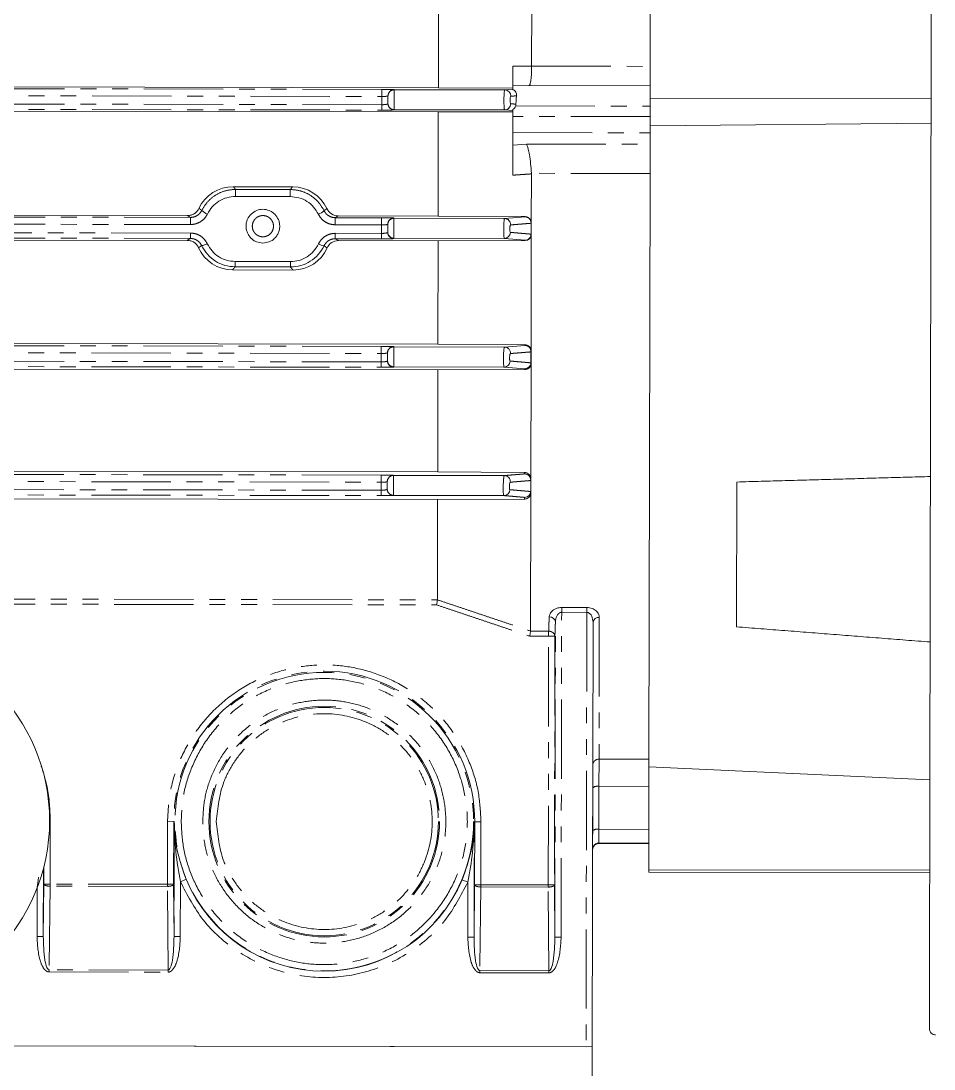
# Model space of a CAD drawing. Header units: millimetres. Extents: x -383313 to -161684, y -117025 to 99224.
# Drawn here: x -324941.7 to -324868.6, y 30969.8 to 31053.8 of the extents above; entities that cross this region are included whole.
import ezdxf

# ---------------------------------------------------------------- set-up
doc = ezdxf.new("R2010")
doc.units = ezdxf.units.MM
doc.header["$MEASUREMENT"] = 0
for name, pattern in [('AM_ISO08W050x2', [9, 6, -0.75, 1.5, -0.75]), ('NASCOSTA2', [4.7625, 3.175, -1.5875]), ('PHANTOM', [12.7, 6.35, -1.27, 1.27, -1.27, 1.27, -1.27])]:
    doc.linetypes.add(name, pattern=pattern)
doc.layers.add('P-0000', color=7, linetype='Continuous')
doc.layers.add('P-4ECA', color=7, linetype='Continuous')

# ---------------------------------------------------------------- blocks, each defined once
blk = doc.blocks.new('A$C16512043')
at = {"color": 7, "linetype": 'Continuous', "lineweight": 15}
for p, q in [((197.5, -666.1), (197.5, -676.1)), ((180.536, -666.92), (180.536, -675.28)), ((188, -668.662), (188, -673.538)), ((186.5, -673.54), (186.5, -675.1)), ((188, -673.54), (188, -673.538)), ((186.5, -675.1), (186.5, -675.425)), ((197.5, -675.1), (186.5, -675.1)), ((91.5, -675.28), (180.536, -675.28)), ((176.5, -675.939), (176.5, -675.95)), ((185.853, -675.45), (177, -675.45)), ((180.536, -675.28), (186.5, -675.308)), ((176.5, -676.55), (176.5, -676.563)), ((197.5, -676.1), (220, -676.1)), ((197.5, -676.65), (197.5, -676.1)), ((197.5, -676.65), (197.5, -676.73)), ((197.5, -677.566), (197.5, -676.73)), ((180.536, -677.223), (91.5, -677.223)), ((177, -677.05), (185.849, -677.05)), ((186.5, -677.195), (180.536, -677.223)), ((180.536, -677.223), (180.536, -685.564)), ((186.5, -677.018), (186.5, -677.566)), ((186.5, -677.566), (186.5, -678.866)), ((197.5, -677.566), (197.5, -678.866)), ((220, -678.038), (197.5, -678.312)), ((186.5, -679.873), (186.5, -678.866)), ((197.5, -678.866), (197.5, -679.788)), ((186.5, -679.873), (186.5, -682.278)), ((197.5, -679.788), (197.5, -682.125)), ((188, -682.172), (187.999, -682.125)), ((188, -682.172), (188, -686.097)), ((197.5, -682.125), (197.5, -729.061)), ((197.5, -682.125), (197.5, -729.061)), ((164.115, -683.241), (168.885, -683.241)), ((117.536, -685.564), (160.464, -685.564)), ((172.536, -685.564), (172.3, -685.71)), ((180.536, -685.564), (172.536, -685.564)), ((177, -685.75), (185.858, -685.75)), ((180.536, -685.564), (187.5, -685.597)), ((185.858, -685.75), (187.5, -685.615)), ((188, -686.115), (188, -686.097)), ((176.5, -686.228), (176.5, -686.25)), ((176.5, -686.85), (176.5, -686.874)), ((188, -686.987), (188, -686.115)), ((160.448, -687.546), (117.552, -687.546)), ((180.536, -687.546), (172.552, -687.546)), ((177, -687.35), (185.844, -687.35)), ((187.5, -687.512), (180.536, -687.546)), ((180.536, -687.546), (180.536, -695.826)), ((185.844, -687.35), (187.5, -687.487)), ((188, -687.007), (188, -686.987)), ((188, -687.007), (188, -696.36)), ((168.931, -689.909), (164.069, -689.909)), ((91.5, -695.826), (180.536, -695.826)), ((185.864, -696.05), (177, -696.05)), ((180.536, -695.826), (187.5, -695.861)), ((176.5, -696.53), (176.5, -696.55)), ((188, -696.414), (188, -696.36)), ((176.5, -697.15), (176.5, -697.171)), ((177, -697.65), (185.839, -697.65)), ((187.5, -697.856), (180.536, -697.893)), ((185.839, -697.65), (187.5, -697.79)), ((188, -697.348), (188, -697.29)), ((188, -697.348), (188, -706.594)), ((180.536, -697.893), (91.5, -697.893)), ((180.536, -697.893), (180.536, -706.058)), ((91.5, -706.058), (180.536, -706.058)), ((180.536, -706.058), (187.5, -706.098)), ((176.5, -706.847), (176.5, -706.85)), ((185.868, -706.35), (177, -706.35)), ((188, -706.711), (188, -706.594)), ((204.5, -718.434), (204.5, -706.83)), ((176.5, -707.45), (176.5, -707.454)), ((188, -707.721), (188, -707.593)), ((188, -707.721), (188, -718.805)), ((180.536, -708.274), (91.5, -708.274)), ((177, -707.95), (185.834, -707.95)), ((187.5, -708.231), (180.536, -708.274)), ((180.536, -708.274), (180.536, -716.316)), ((193, -752.1), (193, -718.089)), ((197.5, -729.061), (197.5, -731.231)), ((197.5, -729.658), (220, -730.679)), ((193, -736.802), (193, -730.471)), ((197.5, -731.231), (197.5, -734.673)), ((197.5, -734.673), (197.5, -735.778)), ((193, -736.275), (193, -736.307)), ((193.5, -735.816), (197.5, -735.816)), ((197.5, -735.809), (197.5, -735.778)), ((197.5, -735.809), (197.5, -735.816)), ((197.5, -737.913), (197.5, -735.816)), ((220, -737.913), (197.5, -737.913)), ((197.5, -737.913), (197.5, -738.1)), ((197.5, -738.1), (220, -738.1)), ((159.987, -738.935), (160.448, -738.742)), ((182.552, -738.742), (183.013, -738.935)), ((149.013, -743.336), (149.053, -739.143)), ((159.447, -739.143), (159.487, -743.336)), ((183.513, -743.336), (183.553, -739.143)), ((189.947, -739.143), (189.987, -743.336)), ((149.013, -743.336), (148.513, -743.336)), ((159.487, -743.336), (159.987, -743.336)), ((183.513, -743.336), (183.013, -743.336)), ((189.987, -743.336), (190.487, -743.336)), ((113, -752.1), (193, -752.1)), ((192.5, -752.1), (113.5, -752.1)), ((193, -775.121), (193, -752.1))]:
    blk.add_line(p, q, dxfattribs=at)
at = {"color": 7, "linetype": 'PHANTOM', "lineweight": 0}
for p, q in [((188, -673.538), (197.5, -673.538)), ((176, -675.421), (102, -675.421)), ((102, -675.991), (176, -675.991)), ((176, -675.991), (176, -675.421)), ((176, -676.65), (176, -675.991)), ((177, -675.45), (177, -675.439)), ((177, -675.45), (177, -677.05)), ((186.5, -675.397), (185.853, -675.45)), ((176, -676.65), (102, -676.65)), ((176, -676.65), (176, -677.08)), ((186.73, -676.73), (197.5, -676.73)), ((102, -677.08), (176, -677.08)), ((177, -677.063), (177, -677.05)), ((185.849, -677.05), (186.5, -677.103)), ((197.5, -677.566), (186.5, -677.566)), ((186.5, -678.866), (197.5, -678.866)), ((187.605, -679.788), (186.5, -679.873)), ((187.605, -679.788), (197.5, -679.788)), ((197.5, -682.125), (187.999, -682.125)), ((164.311, -683.454), (164.311, -684.024)), ((168.689, -683.454), (164.311, -683.454)), ((168.689, -683.454), (168.689, -684.024)), ((164.311, -684.024), (168.689, -684.024)), ((117.3, -685.71), (160.7, -685.71)), ((160.7, -686.28), (160.7, -685.71)), ((172.3, -685.71), (176, -685.71)), ((172.3, -686.28), (172.3, -685.71)), ((176, -686.28), (176, -685.71)), ((177, -685.728), (177, -685.75)), ((177, -685.75), (177, -687.35)), ((187.5, -685.597), (187.5, -685.615)), ((117.3, -686.28), (160.7, -686.28)), ((172.3, -686.28), (176, -686.28)), ((176, -686.961), (176, -686.28)), ((187.989, -687), (187.989, -686.127)), ((160.698, -686.961), (117.302, -686.961)), ((117.302, -687.392), (160.698, -687.392)), ((160.698, -687.392), (160.698, -686.961)), ((176, -686.961), (172.302, -686.961)), ((172.302, -687.392), (172.302, -686.961)), ((172.552, -687.546), (172.302, -687.392)), ((172.302, -687.392), (176, -687.392)), ((176, -686.961), (176, -687.392)), ((177, -687.374), (177, -687.35)), ((187.5, -687.487), (187.5, -687.512)), ((168.706, -689.235), (164.294, -689.235)), ((164.294, -689.665), (164.294, -689.235)), ((168.706, -689.665), (168.706, -689.235)), ((164.294, -689.665), (168.706, -689.665)), ((176, -696.013), (102, -696.013)), ((176, -696.582), (176, -696.013)), ((177, -696.05), (177, -696.03)), ((177, -696.05), (177, -697.65)), ((187.5, -695.914), (185.866, -696.05)), ((187.5, -695.861), (187.5, -695.914)), ((102, -696.582), (176, -696.582)), ((176, -697.259), (176, -696.582)), ((187.989, -697.311), (187.989, -696.434)), ((176, -697.259), (102, -697.259)), ((102, -697.689), (176, -697.689)), ((176, -697.259), (176, -697.689)), ((177, -697.671), (177, -697.65)), ((187.5, -697.79), (187.5, -697.856)), ((187.5, -706.098), (187.5, -706.211)), ((176, -706.33), (102, -706.33)), ((102, -706.899), (176, -706.899)), ((176, -706.899), (176, -706.33)), ((176, -707.541), (176, -706.899)), ((177, -706.35), (177, -706.348)), ((177, -706.35), (177, -707.95)), ((187.989, -707.623), (187.989, -706.741)), ((176, -707.541), (102, -707.541)), ((176, -707.541), (176, -707.972)), ((102, -707.972), (176, -707.972)), ((177, -707.954), (177, -707.95)), ((187.5, -708.093), (187.5, -708.231)), ((116.553, -716.324), (180.536, -716.316)), ((116.553, -716.721), (180.47, -716.721)), ((190.487, -716.907), (192.5, -716.907)), ((190.487, -717.295), (190.487, -716.907)), ((192.5, -716.907), (192.5, -717.295)), ((192.5, -717.295), (190.487, -717.295)), ((190.487, -743.336), (190.487, -717.295)), ((192.5, -717.295), (192.5, -752.1)), ((193.5, -717.694), (193.5, -729.061)), ((188, -718.805), (189.447, -718.813)), ((189.447, -718.813), (189.447, -719.217)), ((189.987, -743.336), (189.987, -718.069)), ((187.934, -719.217), (189.447, -719.217)), ((189.947, -719.217), (189.447, -719.217)), ((189.447, -739.143), (189.447, -719.217)), ((189.947, -719.217), (189.947, -739.143)), ((193.5, -729.061), (197.5, -729.061)), ((193.5, -731.231), (193.5, -729.061)), ((193.5, -731.231), (197.5, -731.231)), ((193.5, -734.673), (193.5, -731.231)), ((149.553, -734.1), (149.5, -734.1)), ((149.553, -739.143), (149.553, -734.1)), ((158.947, -734.1), (158.947, -739.143)), ((158.947, -734.1), (159.447, -734.1)), ((159.447, -734.1), (159.487, -734.1)), ((159.447, -734.1), (159.447, -739.143)), ((159.487, -734.1), (159.487, -743.336)), ((183.553, -734.1), (183.513, -734.1)), ((183.513, -743.336), (183.513, -734.1)), ((183.553, -739.143), (183.553, -734.1)), ((184.053, -734.1), (183.553, -734.1)), ((184.053, -739.143), (184.053, -734.1)), ((197.5, -734.673), (193.5, -734.673)), ((193.5, -734.673), (193.5, -735.778)), ((193.5, -735.778), (197.5, -735.778)), ((193.5, -735.778), (193.5, -735.809)), ((197.5, -735.809), (193.5, -735.809)), ((193.5, -735.809), (193.5, -735.816)), ((149.013, -743.336), (149.013, -737.892)), ((149.053, -739.143), (149.053, -737.736)), ((159.987, -743.336), (159.987, -738.935)), ((183.013, -738.935), (183.013, -743.336)), ((148.513, -739.451), (148.513, -743.336)), ((149.553, -739.143), (149.053, -739.143)), ((149.553, -739.314), (149.489, -746.017)), ((149.553, -739.314), (149.553, -739.143)), ((158.947, -739.143), (149.553, -739.143)), ((158.947, -739.314), (149.553, -739.314)), ((158.947, -739.143), (158.947, -739.314)), ((159.447, -739.143), (158.947, -739.143)), ((159.011, -746.017), (158.947, -739.314)), ((184.053, -739.143), (183.553, -739.143)), ((184.053, -739.314), (183.989, -746.017)), ((184.053, -739.314), (184.053, -739.143)), ((189.447, -739.143), (184.053, -739.143)), ((189.447, -739.314), (184.053, -739.314)), ((189.447, -739.314), (189.447, -739.143)), ((189.947, -739.143), (189.447, -739.143)), ((189.511, -746.017), (189.447, -739.314)), ((149.489, -746.017), (149.489, -746.188)), ((159.011, -746.017), (149.489, -746.017)), ((149.489, -746.188), (159.011, -746.188)), ((159.011, -746.017), (159.011, -746.188)), ((183.989, -746.017), (183.989, -746.188)), ((189.511, -746.017), (183.989, -746.017)), ((183.989, -746.188), (189.511, -746.188)), ((189.511, -746.017), (189.511, -746.188))]:
    blk.add_line(p, q, dxfattribs=at)
at = {"color": 7, "linetype": 'Continuous', "lineweight": 15, "flags": 128}
blk.add_lwpolyline([(185.987, -696.065), (185.911, -696.069), (185.84, -696.111)], dxfattribs=at)
at = {"color": 7, "linetype": 'Continuous', "lineweight": 15}
blk.add_circle((134.5, -734.1), 15, dxfattribs=at)
at = {"color": 7, "linetype": 'PHANTOM', "lineweight": 0}
for radius in [11.96, 9.237, 9.145]:
    blk.add_circle((171.5, -734.1), radius, dxfattribs=at)
at = {"color": 7, "linetype": 'Continuous', "lineweight": 15}
for centre, radius, start, end in [((177, -675.939), 0.5, 89.99564, 179.99564), ((185.846, -675.947), 0.497, 359.1985, 89.11561), ((177, -676.563), 0.5, 180.00436, 270.00436), ((185.841, -676.553), 0.497, 270.86964, 359.9017), ((164.114, -686.262), 3.021, 89.98999, 154.93218), ((168.886, -686.261), 3.02, 25.0535, 90.02433), ((162.464, -684.293), 1.211, 224.80687, 250.25808), ((170.536, -684.293), 1.211, 289.74191, 315.19316), ((172.536, -684.555), 1.009, 205.05686, 269.99425), ((177, -686.228), 0.5, 89.99564, 179.99564), ((185.851, -686.247), 0.497, 358.30419, 89.10972), ((187.498, -686.099), 0.502, 0.15053, 89.82257), ((177, -686.874), 0.5, 180.00436, 270.00436), ((185.836, -686.853), 0.496, 270.84629, 358.99571), ((172.552, -688.535), 0.989, 89.97221, 156.14663), ((187.496, -687.008), 0.504, 270.43307, 0.13946), ((187.5, -686.987), 0.5, 269.99876, 324.50912), ((187.983, -686.984), 0.0178, 291.59542, 348.5777), ((164.072, -686.938), 2.971, 203.77622, 269.94366), ((161.506, -686.923), 1.041, 274.91775, 301.21602), ((168.929, -686.94), 2.969, 270.03081, 336.24931), ((171.494, -686.923), 1.041, 238.78392, 265.08237), ((0, 0), 850, 234.268708, 305.731292), ((177, -696.53), 0.5, 89.99564, 179.99564), ((177, -697.171), 0.5, 180.00436, 270.00436), ((185.832, -697.154), 0.496, 270.81487, 358.08285), ((187.5, -697.29), 0.5, 269.99564, 359.99564), ((187.969, -697.288), 0.0309, 310.06304, 356.12524), ((177, -706.848), 0.5, 89.99564, 179.99564), ((185.861, -706.848), 0.498, 356.52892, 89.12726), ((177, -707.454), 0.5, 180.00436, 270.00436), ((185.827, -707.454), 0.496, 270.77579, 357.16246), ((187.5, -707.593), 0.5, 269.99564, 359.99564), ((187.949, -707.592), 0.0506, 321.60146, 358.37711), ((189.527, -718.138), 0.466, 8.56458, 94.84153), ((193.453, -718.149), 0.457, 84.09022, 172.50871), ((193.5, -736.316), 0.5, 90, 180), ((171.5, -734.1), 11.987, 202.78171, 337.21829), ((220.5, -750.6), 0.5, 180, 270)]:
    blk.add_arc(centre, radius, start, end, dxfattribs=at)
at = {"color": 7, "linetype": 'PHANTOM', "lineweight": 0}
for centre, radius, start, end in [((177, -675.95), 0.5, 89.99564, 179.99564), ((177, -676.55), 0.5, 180.00436, 270.00436), ((177, -686.25), 0.5, 89.99564, 179.99564), ((187.5, -686.115), 0.5, 0.00436, 90.00436), ((177, -686.85), 0.5, 180.00436, 270.00436), ((187.983, -686.111), 0.0171, 289.64073, 347.332), ((187.971, -696.411), 0.0295, 308.80791, 355.79129), ((177, -697.15), 0.5, 180.00436, 270.00436), ((177, -706.85), 0.5, 89.99564, 179.99564), ((187.951, -706.71), 0.0487, 320.80604, 358.26284), ((177, -707.45), 0.5, 180.00436, 270.00436), ((171.5, -734.1), 12.053, 0, 180), ((193.496, -729.556), 0.496, 89.49541, 179.48636), ((193.383, -731.811), 0.592, 78.63095, 130.39069), ((193.383, -735.253), 0.592, 78.63095, 130.39069), ((193.499, -736.276), 0.499, 89.85789, 179.85718), ((193.499, -736.308), 0.499, 89.87183, 179.87125)]:
    blk.add_arc(centre, radius, start, end, dxfattribs=at)
at = {"color": 7, "linetype": 'Continuous', "lineweight": 15}
for points, knots in [([(220, -615.5), (220, -617.297), (220, -621.082), (220, -627.506), (220, -634.484), (220, -641.739), (220, -649.129), (220, -656.501), (220, -663.826), (220, -668.675), (220, -671.1)], [0, 0, 0, 0, 0.120051, 0.252837, 0.384225, 0.513571, 0.640291, 0.763873, 0.881937, 1, 1, 1, 1]), ([(220, -671.1), (220, -673.525), (220, -678.374), (220, -685.699), (220, -693.071), (220, -700.462), (220, -707.713), (220, -714.703), (220, -721.309), (220, -727.415), (220, -732.921), (220, -737.742), (220, -741.82), (220, -745.119), (220, -747.636), (220, -749.358), (220, -750.409), (220, -750.536), (220, -750.6)], [0, 0, 0, 0, 0.058249, 0.116497, 0.177469, 0.239988, 0.303803, 0.368625, 0.434138, 0.5, 0.565863, 0.631375, 0.696197, 0.760012, 0.822531, 0.883503, 0.941754, 1, 1, 1, 1]), ([(187.803, -675.1), (187.829, -675.077), (187.869, -675.043), (187.916, -674.84), (187.947, -674.642), (187.971, -674.402), (187.995, -674.039), (187.998, -673.738), (188, -673.54)], [0, 0, 0, 0, 0.249757, 0.381205, 0.500321, 0.630595, 0.757452, 1, 1, 1, 1]), ([(185.849, -677.05), (185.844, -677.045), (185.834, -677.035), (185.819, -676.96), (185.803, -676.813), (185.791, -676.559), (185.787, -676.251), (185.792, -675.996), (185.8, -675.811), (185.81, -675.66), (185.823, -675.543), (185.839, -675.466), (185.848, -675.456), (185.853, -675.45)], [0, 0, 0, 0, 0.075483, 0.1424, 0.250119, 0.377823, 0.499567, 0.620504, 0.684102, 0.74962, 0.853453, 0.921437, 1, 1, 1, 1]), ([(186.342, -675.954), (186.334, -675.959), (186.318, -675.968), (186.297, -676.038), (186.281, -676.135), (186.276, -676.253), (186.279, -676.372), (186.293, -676.469), (186.313, -676.54), (186.329, -676.549), (186.338, -676.554)], [0, 0, 0, 0, 0.126627, 0.249754, 0.375087, 0.49977, 0.624327, 0.749878, 0.873028, 1, 1, 1, 1]), ([(186.792, -675.917), (186.794, -675.863), (186.798, -675.755), (186.744, -675.612), (186.666, -675.514), (186.58, -675.453), (186.526, -675.434), (186.5, -675.425)], [0, 0, 0, 0, 0.247496, 0.498725, 0.74869, 0.880042, 1, 1, 1, 1]), ([(186.751, -676.588), (186.754, -676.471), (186.759, -676.237), (186.781, -676.024), (186.792, -675.917)], [0, 0, 0, 0, 0.499305, 1, 1, 1, 1]), ([(186.5, -677.018), (186.553, -676.981), (186.658, -676.908), (186.706, -676.789), (186.73, -676.73)], [0, 0, 0, 0, 0.500276, 1, 1, 1, 1]), ([(187.999, -682.125), (187.979, -681.865), (187.937, -681.32), (187.847, -680.664), (187.733, -680.097), (187.652, -679.902), (187.605, -679.788)], [0, 0, 0, 0, 0.2388694, 0.4997618, 0.7089732, 1, 1, 1, 1]), ([(162.055, -685.433), (162.174, -685.231), (162.412, -684.829), (162.964, -684.382), (163.608, -684.081), (164.077, -684.043), (164.311, -684.024)], [0, 0, 0, 0, 0.250641, 0.500326, 0.750089, 1, 1, 1, 1]), ([(168.689, -684.024), (168.924, -684.043), (169.393, -684.081), (170.038, -684.383), (170.589, -684.83), (170.826, -685.232), (170.945, -685.433)], [0, 0, 0, 0, 0.2506109, 0.5002732, 0.7500372, 1, 1, 1, 1]), ([(161.377, -684.982), (161.331, -685.064), (161.237, -685.229), (161.015, -685.414), (160.753, -685.541), (160.56, -685.556), (160.464, -685.564)], [0, 0, 0, 0, 0.25066, 0.500343, 0.751099, 1, 1, 1, 1]), ([(166.5, -687.75), (166.672, -687.73), (167.018, -687.692), (167.392, -687.438), (167.628, -687.16), (167.772, -686.888), (167.86, -686.545), (167.849, -686.186), (167.73, -685.794), (167.52, -685.486), (167.245, -685.263), (166.93, -685.099), (166.498, -685.017), (165.98, -685.117), (165.541, -685.403), (165.289, -685.763), (165.173, -686.101), (165.137, -686.403), (165.175, -686.714), (165.296, -687.047), (165.495, -687.326), (165.752, -687.533), (166.065, -687.703), (166.328, -687.731), (166.5, -687.75)], [0, 0, 0, 0, 0.060454, 0.121394, 0.154118, 0.189652, 0.230211, 0.279256, 0.315527, 0.375361, 0.408499, 0.440449, 0.500419, 0.559641, 0.622769, 0.681277, 0.712196, 0.74983, 0.788809, 0.822755, 0.875351, 0.907931, 0.939601, 1, 1, 1, 1]), ([(185.844, -687.35), (185.839, -687.345), (185.83, -687.335), (185.815, -687.262), (185.8, -687.115), (185.789, -686.859), (185.787, -686.552), (185.794, -686.297), (185.803, -686.112), (185.813, -685.964), (185.827, -685.848), (185.843, -685.768), (185.853, -685.756), (185.858, -685.75)], [0, 0, 0, 0, 0.073308, 0.139497, 0.250091, 0.377103, 0.499536, 0.61969, 0.683485, 0.749595, 0.847445, 0.916933, 1, 1, 1, 1]), ([(186.347, -686.262), (186.339, -686.267), (186.323, -686.276), (186.3, -686.346), (186.284, -686.443), (186.276, -686.561), (186.278, -686.679), (186.29, -686.777), (186.309, -686.847), (186.325, -686.857), (186.333, -686.862)], [0, 0, 0, 0, 0.126667, 0.249959, 0.374864, 0.499784, 0.624729, 0.749684, 0.872875, 1, 1, 1, 1]), ([(160.448, -687.546), (160.545, -687.554), (160.739, -687.571), (161, -687.7), (161.22, -687.887), (161.309, -688.052), (161.353, -688.135)], [0, 0, 0, 0, 0.2506149, 0.5001469, 0.7485031, 1, 1, 1, 1]), ([(187.5, -687.487), (187.56, -687.481), (187.657, -687.47), (187.769, -687.408), (187.849, -687.341), (187.909, -687.266), (187.969, -687.152), (187.981, -687.062), (187.989, -687)], [0, 0, 0, 0, 0.239873, 0.38423, 0.500005, 0.648702, 0.760127, 1, 1, 1, 1]), ([(164.294, -689.665), (164.011, -689.641), (163.449, -689.593), (162.681, -689.226), (162.021, -688.689), (161.738, -688.204), (161.596, -687.96)], [0, 0, 0, 0, 0.251419, 0.499786, 0.748339, 1, 1, 1, 1]), ([(164.294, -689.235), (164.058, -689.215), (163.589, -689.177), (162.945, -688.872), (162.397, -688.42), (162.163, -688.016), (162.046, -687.813)], [0, 0, 0, 0, 0.250633, 0.500282, 0.750032, 1, 1, 1, 1]), ([(170.954, -687.813), (170.837, -688.016), (170.602, -688.421), (170.054, -688.873), (169.41, -689.177), (168.941, -689.215), (168.706, -689.235)], [0, 0, 0, 0, 0.250674, 0.500362, 0.750112, 1, 1, 1, 1]), ([(171.404, -687.96), (171.262, -688.203), (170.98, -688.688), (170.322, -689.225), (169.553, -689.593), (168.99, -689.641), (168.706, -689.665)], [0, 0, 0, 0, 0.250823, 0.499139, 0.747734, 1, 1, 1, 1]), ([(176.5, -696.55), (176.507, -696.485), (176.522, -696.355), (176.637, -696.19), (176.802, -696.073), (176.934, -696.058), (177, -696.05)], [0, 0, 0, 0, 0.24777, 0.497025, 0.747767, 1, 1, 1, 1]), ([(185.839, -697.65), (185.834, -697.645), (185.826, -697.636), (185.811, -697.563), (185.797, -697.414), (185.788, -697.155), (185.788, -696.846), (185.796, -696.59), (185.805, -696.43), (185.811, -696.354), (185.814, -696.317), (185.815, -696.299), (185.816, -696.29), (185.816, -696.286), (185.817, -696.284), (185.817, -696.283), (185.817, -696.282), (185.817, -696.282), (185.817, -696.282), (185.817, -696.282), (185.817, -696.282), (185.817, -696.282), (185.817, -696.282), (185.821, -696.232), (185.832, -696.153), (185.847, -696.068), (185.858, -696.056), (185.864, -696.05)], [0, 0, 0, 0, 0.071631, 0.137254, 0.250035, 0.376303, 0.499439, 0.618556, 0.682594, 0.715714, 0.732546, 0.741029, 0.745288, 0.747421, 0.748489, 0.749023, 0.74929, 0.749424, 0.749491, 0.749524, 0.749541, 0.749549, 0.749553, 0.749557, 0.834013, 0.906871, 1, 1, 1, 1]), ([(185.866, -696.05), (185.924, -696.056), (186.014, -696.066), (186.125, -696.123), (186.206, -696.186), (186.274, -696.268), (186.323, -696.364), (186.352, -696.466), (186.353, -696.536), (186.354, -696.57)], [0, 0, 0, 0, 0.218961, 0.342031, 0.471729, 0.605484, 0.740207, 0.872681, 1, 1, 1, 1]), ([(188, -696.36), (187.993, -696.294), (187.982, -696.198), (187.918, -696.083), (187.859, -696.01), (187.785, -695.947), (187.697, -695.899), (187.6, -695.868), (187.534, -695.864), (187.5, -695.861)], [0, 0, 0, 0, 0.265407, 0.386233, 0.499744, 0.621233, 0.744251, 0.870101, 1, 1, 1, 1]), ([(186.328, -697.17), (186.32, -697.166), (186.308, -697.159), (186.295, -697.119), (186.286, -697.072), (186.279, -697.01), (186.277, -696.937), (186.278, -696.865), (186.283, -696.795), (186.293, -696.717), (186.308, -696.641), (186.326, -696.593), (186.342, -696.572), (186.35, -696.57), (186.354, -696.57)], [0, 0, 0, 0, 0.1185672, 0.1872088, 0.2554456, 0.3478343, 0.4241724, 0.4997797, 0.5730046, 0.6466147, 0.7658973, 0.8743025, 0.9376985, 1, 1, 1, 1]), ([(187.5, -697.79), (187.56, -697.783), (187.684, -697.769), (187.846, -697.659), (187.961, -697.498), (187.98, -697.372), (187.989, -697.311)], [0, 0, 0, 0, 0.240701, 0.5, 0.759299, 1, 1, 1, 1]), ([(187.5, -697.856), (187.561, -697.848), (187.7, -697.832), (187.864, -697.713), (187.978, -697.545), (187.993, -697.414), (188, -697.348)], [0, 0, 0, 0, 0.220409, 0.499906, 0.750286, 1, 1, 1, 1]), ([(188, -706.594), (187.993, -706.531), (187.981, -706.416), (187.892, -706.277), (187.795, -706.19), (187.704, -706.138), (187.603, -706.104), (187.535, -706.1), (187.5, -706.098)], [0, 0, 0, 0, 0.2744566, 0.4993307, 0.6252421, 0.7485996, 0.8724998, 1, 1, 1, 1]), ([(185.834, -707.95), (185.83, -707.945), (185.821, -707.936), (185.808, -707.866), (185.795, -707.718), (185.787, -707.46), (185.789, -707.154), (185.798, -706.899), (185.808, -706.739), (185.814, -706.662), (185.817, -706.625), (185.819, -706.607), (185.819, -706.598), (185.82, -706.593), (185.82, -706.591), (185.82, -706.59), (185.82, -706.589), (185.82, -706.589), (185.82, -706.589), (185.82, -706.589), (185.82, -706.589), (185.82, -706.589), (185.82, -706.589), (185.82, -706.589), (185.821, -706.586), (185.822, -706.575), (185.826, -706.538), (185.835, -706.468), (185.849, -706.377), (185.861, -706.36), (185.868, -706.35)], [0, 0, 0, 0, 0.070275, 0.135447, 0.250027, 0.375701, 0.499451, 0.617776, 0.682025, 0.715405, 0.732406, 0.740983, 0.745291, 0.747449, 0.74853, 0.749071, 0.749341, 0.749476, 0.749544, 0.749577, 0.749594, 0.749603, 0.749607, 0.749611, 0.750181, 0.754707, 0.767315, 0.815026, 0.892643, 1, 1, 1, 1]), ([(186.357, -706.878), (186.349, -706.882), (186.333, -706.892), (186.309, -706.961), (186.29, -707.058), (186.278, -707.176), (186.276, -707.294), (186.284, -707.394), (186.3, -707.463), (186.315, -707.473), (186.323, -707.478)], [0, 0, 0, 0, 0.125318, 0.250166, 0.375078, 0.49999, 0.624921, 0.749864, 0.87479, 1, 1, 1, 1]), ([(187.5, -708.093), (187.559, -708.086), (187.682, -708.073), (187.843, -707.965), (187.958, -707.808), (187.979, -707.683), (187.989, -707.623)], [0, 0, 0, 0, 0.240911, 0.5, 0.759089, 1, 1, 1, 1]), ([(187.5, -708.231), (187.536, -708.228), (187.612, -708.223), (187.746, -708.173), (187.878, -708.071), (187.979, -707.91), (187.993, -707.784), (188, -707.721)], [0, 0, 0, 0, 0.118023, 0.250992, 0.500527, 0.750077, 1, 1, 1, 1]), ([(180.535, -716.324), (180.528, -716.369), (180.515, -716.443), (180.492, -716.586), (180.478, -716.674), (180.47, -716.721)], [0, 0, 0, 0, 0.4196651, 0.6900082, 1, 1, 1, 1]), ([(189.487, -717.674), (189.502, -717.585), (189.531, -717.405), (189.699, -717.197), (189.89, -717.058), (190.068, -716.975), (190.269, -716.918), (190.415, -716.911), (190.487, -716.907)], [0, 0, 0, 0, 0.249988, 0.499092, 0.627451, 0.74957, 0.876509, 1, 1, 1, 1]), ([(192.5, -716.907), (192.574, -716.911), (192.723, -716.918), (192.927, -716.978), (193.107, -717.064), (193.298, -717.207), (193.464, -717.421), (193.488, -717.603), (193.5, -717.694)], [0, 0, 0, 0, 0.123672, 0.251134, 0.373095, 0.50144, 0.750661, 1, 1, 1, 1]), ([(190.487, -717.295), (190.466, -717.297), (190.422, -717.299), (190.333, -717.329), (190.202, -717.42), (190.033, -717.672), (190.006, -717.91), (189.987, -718.069)], [0, 0, 0, 0, 0.056446, 0.115974, 0.25132, 0.500912, 1, 1, 1, 1]), ([(193, -718.089), (192.984, -717.927), (192.959, -717.683), (192.79, -717.425), (192.657, -717.33), (192.566, -717.299), (192.522, -717.297), (192.5, -717.295)], [0, 0, 0, 0, 0.498951, 0.748756, 0.884374, 0.943784, 1, 1, 1, 1]), ([(187.934, -719.217), (187.942, -719.169), (187.956, -719.078), (187.979, -718.932), (187.992, -718.858), (187.999, -718.813)], [0, 0, 0, 0, 0.309803, 0.580103, 1, 1, 1, 1]), ([(159.487, -734.1), (159.487, -734.107), (159.488, -734.165), (159.501, -734.945), (159.652, -736.498), (160.176, -737.976), (160.448, -738.742)], [0, 0, 0, 0, 0.004549, 0.037236, 0.500988, 1, 1, 1, 1]), ([(159.987, -738.935), (159.844, -738.132), (159.559, -736.525), (159.511, -734.909), (159.487, -734.1)], [0, 0, 0, 0, 0.49951, 1, 1, 1, 1]), ([(183.513, -734.1), (183.513, -734.107), (183.513, -734.126), (183.512, -734.184), (183.509, -734.372), (183.494, -734.743), (183.435, -735.465), (183.236, -736.825), (182.825, -737.976), (182.552, -738.742)], [0, 0, 0, 0, 0.0045357, 0.0122465, 0.0371924, 0.125167, 0.2505974, 0.5012468, 1, 1, 1, 1]), ([(183.513, -734.1), (183.489, -734.909), (183.441, -736.525), (183.156, -738.132), (183.013, -738.935)], [0, 0, 0, 0, 0.50049, 1, 1, 1, 1]), ([(149.489, -746.017), (149.481, -746.017), (149.465, -746.016), (149.432, -746.002), (149.367, -745.949), (149.234, -745.696), (149.047, -744.814), (149.028, -743.973), (149.013, -743.336)], [0, 0, 0, 0, 0.008173, 0.016843, 0.037215, 0.096378, 0.316666, 1, 1, 1, 1]), ([(159.487, -743.336), (159.472, -743.973), (159.453, -744.814), (159.266, -745.696), (159.133, -745.949), (159.068, -746.002), (159.035, -746.016), (159.019, -746.017), (159.011, -746.017)], [0, 0, 0, 0, 0.683334, 0.9036214, 0.9627842, 0.9831563, 0.9918263, 1, 1, 1, 1]), ([(183.989, -746.017), (183.981, -746.017), (183.965, -746.016), (183.932, -746.002), (183.867, -745.949), (183.734, -745.696), (183.547, -744.814), (183.528, -743.973), (183.513, -743.336)], [0, 0, 0, 0, 0.008173, 0.016843, 0.037215, 0.096378, 0.316666, 1, 1, 1, 1]), ([(189.987, -743.336), (189.972, -743.973), (189.953, -744.814), (189.766, -745.696), (189.633, -745.949), (189.568, -746.002), (189.535, -746.016), (189.519, -746.017), (189.511, -746.017)], [0, 0, 0, 0, 0.683334, 0.903621, 0.962784, 0.983156, 0.991826, 1, 1, 1, 1])]:
    blk.add_open_spline(points, degree=3, knots=knots, dxfattribs=at)
at = {"color": 7, "linetype": 'PHANTOM', "lineweight": 0}
for points, degree in [([(188, -673.54), (186.5, -673.54)], 1), ([(186.342, -675.954), (186.792, -675.917)], 1), ([(186.751, -676.588), (186.338, -676.554)], 1), ([(188, -682.172), (186.5, -682.278)], 1), ([(164.311, -683.454), (164.115, -683.241)], 1), ([(168.885, -683.241), (168.689, -683.454)], 1), ([(161.377, -684.982), (161.605, -685.146)], 1), ([(171.623, -684.982), (171.395, -685.146)], 1), ([(160.7, -685.71), (160.464, -685.564)], 1), ([(187.5, -685.615), (187.565, -685.623), (187.695, -685.639), (187.858, -685.758), (187.971, -685.927), (187.983, -686.06), (187.989, -686.127)], 3), ([(187.989, -687), (186.333, -686.862)], 1), ([(186.347, -686.262), (187.989, -686.127)], 1), ([(160.698, -687.392), (160.448, -687.546)], 1), ([(161.596, -687.96), (161.353, -688.135)], 1), ([(171.404, -687.96), (171.647, -688.135)], 1), ([(164.069, -689.909), (164.294, -689.665)], 1), ([(168.706, -689.665), (168.931, -689.909)], 1), ([(186.354, -696.57), (187.989, -696.434)], 1), ([(187.989, -697.311), (186.328, -697.17)], 1), ([(187.5, -706.211), (185.868, -706.35)], 1), ([(186.357, -706.878), (187.989, -706.741)], 1), ([(187.989, -707.623), (186.323, -707.478)], 1), ([(185.834, -707.95), (187.5, -708.093)], 1), ([(180.536, -716.316), (188, -718.805)], 1), ([(180.47, -716.721), (187.934, -719.217)], 1), ([(189.447, -718.813), (189.487, -717.674)], 1), ([(189.947, -719.217), (189.987, -718.069)], 1), ([(149.053, -739.143), (149.062, -739.165), (149.079, -739.209), (149.195, -739.265), (149.359, -739.305), (149.488, -739.311), (149.553, -739.314)], 3), ([(158.947, -739.314), (159.012, -739.311), (159.141, -739.305), (159.305, -739.265), (159.421, -739.209), (159.438, -739.165), (159.447, -739.143)], 3), ([(183.553, -739.143), (183.562, -739.165), (183.579, -739.209), (183.695, -739.265), (183.859, -739.305), (183.988, -739.311), (184.053, -739.314)], 3), ([(189.447, -739.314), (189.512, -739.311), (189.641, -739.305), (189.805, -739.265), (189.921, -739.209), (189.938, -739.165), (189.947, -739.143)], 3)]:
    blk.add_open_spline(points, degree=degree, dxfattribs=at)
for points, knots in [([(177, -675.439), (176.987, -675.437), (176.966, -675.433), (176.841, -675.429), (176.712, -675.426), (176.553, -675.424), (176.32, -675.422), (176.126, -675.422), (176, -675.421)], [0, 0, 0, 0, 0.2402752, 0.3706648, 0.5012116, 0.6312232, 0.7613905, 1, 1, 1, 1]), ([(176, -675.991), (176.064, -675.99), (176.161, -675.989), (176.277, -675.982), (176.373, -675.975), (176.445, -675.963), (176.492, -675.951), (176.497, -675.943), (176.5, -675.939)], [0, 0, 0, 0, 0.239235, 0.365126, 0.495111, 0.706102, 0.842776, 1, 1, 1, 1]), ([(176.5, -676.563), (176.497, -676.57), (176.492, -676.583), (176.446, -676.604), (176.373, -676.623), (176.277, -676.636), (176.161, -676.647), (176.064, -676.649), (176, -676.65)], [0, 0, 0, 0, 0.158531, 0.296127, 0.50788, 0.637611, 0.762829, 1, 1, 1, 1]), ([(176, -677.08), (176.126, -677.08), (176.32, -677.08), (176.553, -677.077), (176.712, -677.075), (176.841, -677.072), (176.966, -677.068), (176.987, -677.065), (177, -677.063)], [0, 0, 0, 0, 0.238062, 0.367707, 0.497994, 0.628266, 0.75918, 1, 1, 1, 1]), ([(161.605, -685.146), (161.748, -684.904), (162.034, -684.423), (162.695, -683.89), (163.465, -683.525), (164.028, -683.478), (164.311, -683.454)], [0, 0, 0, 0, 0.250895, 0.499288, 0.74793, 1, 1, 1, 1]), ([(168.689, -683.454), (168.971, -683.478), (169.533, -683.525), (170.302, -683.889), (170.964, -684.421), (171.251, -684.904), (171.395, -685.146)], [0, 0, 0, 0, 0.251273, 0.499698, 0.748312, 1, 1, 1, 1]), ([(160.7, -685.71), (160.795, -685.702), (160.983, -685.686), (161.24, -685.565), (161.461, -685.387), (161.557, -685.227), (161.605, -685.146)], [0, 0, 0, 0, 0.250966, 0.499211, 0.748016, 1, 1, 1, 1]), ([(172.3, -685.71), (172.205, -685.702), (172.018, -685.686), (171.761, -685.565), (171.539, -685.388), (171.444, -685.227), (171.395, -685.146)], [0, 0, 0, 0, 0.250172, 0.498197, 0.74722, 1, 1, 1, 1]), ([(160.7, -686.28), (160.841, -686.268), (161.123, -686.245), (161.51, -686.064), (161.841, -685.795), (161.984, -685.554), (162.055, -685.433)], [0, 0, 0, 0, 0.250608, 0.500268, 0.750033, 1, 1, 1, 1]), ([(165.65, -686.4), (165.661, -686.507), (165.679, -686.672), (165.785, -686.87), (165.895, -687.005), (166.03, -687.115), (166.228, -687.218), (166.5, -687.27), (166.772, -687.218), (166.97, -687.115), (167.105, -687.005), (167.216, -686.87), (167.318, -686.671), (167.371, -686.4), (167.318, -686.128), (167.216, -685.929), (167.105, -685.794), (166.97, -685.684), (166.772, -685.581), (166.5, -685.529), (166.228, -685.582), (166.03, -685.684), (165.895, -685.795), (165.785, -685.93), (165.679, -686.128), (165.661, -686.293), (165.65, -686.4)], [0, 0, 0, 0, 0.059861, 0.092481, 0.125, 0.15762, 0.190139, 0.25, 0.309861, 0.342481, 0.375, 0.40762, 0.440139, 0.5, 0.559861, 0.592481, 0.625, 0.65762, 0.690139, 0.75, 0.809861, 0.842481, 0.875, 0.90762, 0.940139, 1, 1, 1, 1]), ([(170.945, -685.433), (171.017, -685.554), (171.16, -685.796), (171.491, -686.064), (171.877, -686.245), (172.159, -686.268), (172.3, -686.28)], [0, 0, 0, 0, 0.250643, 0.50033, 0.750094, 1, 1, 1, 1]), ([(176, -685.71), (176.126, -685.71), (176.32, -685.711), (176.553, -685.713), (176.712, -685.715), (176.841, -685.718), (176.966, -685.722), (176.987, -685.725), (177, -685.728)], [0, 0, 0, 0, 0.23861, 0.368437, 0.498788, 0.628995, 0.759725, 1, 1, 1, 1]), ([(176, -686.28), (176.064, -686.279), (176.161, -686.278), (176.277, -686.271), (176.373, -686.263), (176.445, -686.252), (176.492, -686.239), (176.497, -686.232), (176.5, -686.228)], [0, 0, 0, 0, 0.2392353, 0.3651259, 0.495111, 0.7061018, 0.8427758, 1, 1, 1, 1]), ([(176.5, -686.874), (176.497, -686.881), (176.492, -686.894), (176.446, -686.915), (176.373, -686.934), (176.277, -686.947), (176.161, -686.958), (176.064, -686.96), (176, -686.961)], [0, 0, 0, 0, 0.158531, 0.296127, 0.50788, 0.637611, 0.762829, 1, 1, 1, 1]), ([(162.046, -687.813), (161.976, -687.692), (161.835, -687.449), (161.506, -687.178), (161.12, -686.996), (160.838, -686.973), (160.698, -686.961)], [0, 0, 0, 0, 0.250671, 0.500356, 0.750107, 1, 1, 1, 1]), ([(161.596, -687.96), (161.548, -687.879), (161.455, -687.717), (161.235, -687.538), (160.979, -687.415), (160.792, -687.4), (160.698, -687.392)], [0, 0, 0, 0, 0.253262, 0.50202, 0.749649, 1, 1, 1, 1]), ([(172.302, -686.961), (172.161, -686.973), (171.88, -686.996), (171.493, -687.179), (171.165, -687.449), (171.024, -687.692), (170.954, -687.813)], [0, 0, 0, 0, 0.250636, 0.500288, 0.750038, 1, 1, 1, 1]), ([(171.404, -687.96), (171.451, -687.879), (171.545, -687.718), (171.764, -687.539), (172.02, -687.415), (172.208, -687.4), (172.302, -687.392)], [0, 0, 0, 0, 0.252419, 0.500946, 0.748806, 1, 1, 1, 1]), ([(176, -687.392), (176.126, -687.391), (176.32, -687.391), (176.553, -687.389), (176.712, -687.387), (176.841, -687.384), (176.966, -687.38), (176.987, -687.376), (177, -687.374)], [0, 0, 0, 0, 0.2380624, 0.3677072, 0.4979935, 0.6282658, 0.7591797, 1, 1, 1, 1]), ([(177, -696.03), (176.987, -696.028), (176.966, -696.025), (176.841, -696.021), (176.712, -696.018), (176.553, -696.016), (176.32, -696.013), (176.126, -696.013), (176, -696.013)], [0, 0, 0, 0, 0.240275, 0.370665, 0.501212, 0.631223, 0.76139, 1, 1, 1, 1]), ([(187.989, -696.434), (187.988, -696.402), (187.987, -696.334), (187.962, -696.241), (187.919, -696.15), (187.861, -696.072), (187.783, -696.002), (187.702, -695.956), (187.604, -695.921), (187.539, -695.916), (187.5, -695.914)], [0, 0, 0, 0, 0.1223456, 0.2500205, 0.3563798, 0.5000144, 0.6111757, 0.7500199, 0.8525377, 1, 1, 1, 1]), ([(176, -696.582), (176.064, -696.582), (176.161, -696.58), (176.277, -696.574), (176.373, -696.566), (176.445, -696.555), (176.492, -696.542), (176.497, -696.534), (176.5, -696.53)], [0, 0, 0, 0, 0.239235, 0.365126, 0.495111, 0.706102, 0.842776, 1, 1, 1, 1]), ([(176.5, -697.171), (176.497, -697.178), (176.492, -697.191), (176.446, -697.212), (176.373, -697.231), (176.277, -697.244), (176.161, -697.255), (176.064, -697.257), (176, -697.259)], [0, 0, 0, 0, 0.1585312, 0.2961267, 0.50788, 0.6376108, 0.7628288, 1, 1, 1, 1]), ([(176, -697.689), (176.126, -697.689), (176.32, -697.688), (176.553, -697.686), (176.712, -697.684), (176.841, -697.681), (176.966, -697.677), (176.987, -697.674), (177, -697.671)], [0, 0, 0, 0, 0.238062, 0.367707, 0.497994, 0.628266, 0.75918, 1, 1, 1, 1]), ([(187.989, -706.741), (187.989, -706.707), (187.989, -706.639), (187.964, -706.545), (187.922, -706.452), (187.864, -706.373), (187.786, -706.302), (187.704, -706.254), (187.606, -706.219), (187.539, -706.214), (187.5, -706.211)], [0, 0, 0, 0, 0.123711, 0.250022, 0.355862, 0.500015, 0.610985, 0.75002, 0.852498, 1, 1, 1, 1]), ([(177, -706.348), (176.987, -706.345), (176.966, -706.342), (176.841, -706.338), (176.712, -706.335), (176.553, -706.333), (176.32, -706.331), (176.126, -706.33), (176, -706.33)], [0, 0, 0, 0, 0.2402752, 0.3706648, 0.5012116, 0.6312232, 0.7613905, 1, 1, 1, 1]), ([(176, -706.899), (176.064, -706.899), (176.161, -706.897), (176.277, -706.891), (176.373, -706.883), (176.445, -706.872), (176.492, -706.859), (176.497, -706.852), (176.5, -706.847)], [0, 0, 0, 0, 0.239235, 0.365126, 0.495111, 0.706102, 0.842776, 1, 1, 1, 1]), ([(176.5, -707.454), (176.497, -707.461), (176.492, -707.474), (176.446, -707.495), (176.373, -707.514), (176.277, -707.527), (176.161, -707.538), (176.064, -707.54), (176, -707.541)], [0, 0, 0, 0, 0.158531, 0.296127, 0.50788, 0.637611, 0.762829, 1, 1, 1, 1]), ([(176, -707.972), (176.126, -707.971), (176.32, -707.971), (176.553, -707.969), (176.712, -707.967), (176.841, -707.964), (176.966, -707.96), (176.987, -707.956), (177, -707.954)], [0, 0, 0, 0, 0.2380624, 0.3677072, 0.4979935, 0.6282658, 0.7591797, 1, 1, 1, 1]), ([(189.447, -718.813), (189.491, -718.816), (189.57, -718.822), (189.692, -718.862), (189.795, -718.924), (189.869, -719), (189.914, -719.072), (189.936, -719.131), (189.944, -719.176), (189.947, -719.202), (189.947, -719.213), (189.947, -719.217)], [0, 0, 0, 0, 0.167137, 0.306247, 0.499593, 0.651834, 0.759484, 0.883082, 0.942464, 0.979625, 1, 1, 1, 1]), ([(184.053, -734.1), (184.012, -733.334), (183.928, -731.757), (183.23, -729.418), (182.072, -727.168), (180.439, -725.161), (178.432, -723.53), (176.182, -722.365), (173.843, -721.692), (171.5, -721.477), (169.157, -721.692), (166.818, -722.365), (164.568, -723.53), (162.561, -725.161), (160.928, -727.168), (159.77, -729.418), (159.072, -731.757), (158.988, -733.334), (158.947, -734.1)], [0, 0, 0, 0, 0.058258, 0.1200057, 0.1843204, 0.25, 0.3156796, 0.3799943, 0.441742, 0.5, 0.558258, 0.6200057, 0.6843204, 0.75, 0.8156796, 0.8799943, 0.941742, 1, 1, 1, 1]), ([(160.039, -734.1), (160.077, -733.401), (160.153, -731.961), (160.791, -729.825), (161.848, -727.771), (163.339, -725.938), (165.171, -724.45), (167.225, -723.386), (169.361, -722.772), (171.5, -722.575), (173.639, -722.772), (175.775, -723.386), (177.829, -724.45), (179.662, -725.938), (181.15, -727.771), (182.214, -729.825), (182.828, -731.961), (183.025, -734.1), (182.828, -736.239), (182.214, -738.375), (181.15, -740.429), (179.662, -742.262), (177.829, -743.75), (175.775, -744.814), (173.639, -745.428), (171.5, -745.625), (169.361, -745.428), (167.225, -744.814), (165.171, -743.75), (163.339, -742.262), (161.848, -740.429), (160.791, -738.375), (160.153, -736.239), (160.077, -734.799), (160.039, -734.1)], [0, 0, 0, 0, 0.029129, 0.060003, 0.09216, 0.125, 0.15784, 0.189997, 0.220871, 0.25, 0.279129, 0.310003, 0.34216, 0.375, 0.40784, 0.439997, 0.470871, 0.5, 0.529129, 0.560003, 0.59216, 0.625, 0.65784, 0.689997, 0.720871, 0.75, 0.779129, 0.810003, 0.84216, 0.875, 0.90784, 0.939997, 0.970871, 1, 1, 1, 1]), ([(161.763, -734.1), (161.795, -734.694), (161.86, -735.917), (162.401, -737.732), (163.3, -739.477), (164.566, -741.034), (166.123, -742.299), (167.868, -743.203), (169.683, -743.725), (171.5, -743.892), (173.317, -743.725), (175.132, -743.203), (176.877, -742.299), (178.434, -741.034), (179.699, -739.477), (180.603, -737.732), (181.125, -735.917), (181.292, -734.1), (181.125, -732.283), (180.603, -730.468), (179.699, -728.723), (178.434, -727.166), (176.877, -725.901), (175.132, -724.997), (173.317, -724.475), (171.5, -724.308), (169.683, -724.475), (167.868, -724.997), (166.123, -725.901), (164.566, -727.166), (163.3, -728.723), (162.401, -730.468), (161.86, -732.283), (161.795, -733.506), (161.763, -734.1)], [0, 0, 0, 0, 0.029129, 0.060003, 0.09216, 0.125, 0.15784, 0.189997, 0.220871, 0.25, 0.279129, 0.310003, 0.34216, 0.375, 0.40784, 0.439997, 0.470871, 0.5, 0.529129, 0.560003, 0.59216, 0.625, 0.65784, 0.689997, 0.720871, 0.75, 0.779129, 0.810003, 0.84216, 0.875, 0.90784, 0.939997, 0.970871, 1, 1, 1, 1]), ([(162.855, -734.1), (162.97, -735.187), (163.148, -736.86), (164.226, -738.874), (165.342, -740.257), (166.727, -741.38), (168.74, -742.424), (171.5, -742.954), (174.26, -742.424), (176.274, -741.38), (177.657, -740.257), (178.78, -738.874), (179.824, -736.86), (180.354, -734.1), (179.824, -731.34), (178.78, -729.326), (177.657, -727.943), (176.274, -726.82), (174.26, -725.776), (171.5, -725.246), (168.74, -725.776), (166.727, -726.82), (165.342, -727.943), (164.226, -729.326), (163.148, -731.34), (162.97, -733.013), (162.855, -734.1)], [0, 0, 0, 0, 0.059864, 0.09209, 0.125, 0.15791, 0.190136, 0.25, 0.309864, 0.34209, 0.375, 0.40791, 0.440136, 0.5, 0.559864, 0.59209, 0.625, 0.65791, 0.690136, 0.75, 0.809864, 0.84209, 0.875, 0.90791, 0.940136, 1, 1, 1, 1]), ([(149.553, -734.1), (149.521, -733.177), (149.469, -731.67), (149.001, -730.241), (148.82, -729.687)], [0, 0, 0, 0, 0.612272, 1, 1, 1, 1]), ([(159.987, -738.935), (160.541, -739.997), (161.675, -742.169), (164.496, -744.651), (167.862, -746.236), (171.5, -746.759), (175.138, -746.236), (178.504, -744.651), (181.325, -742.169), (182.459, -739.997), (183.013, -738.935)], [0, 0, 0, 0, 0.1222728, 0.25, 0.3777272, 0.5, 0.6222728, 0.75, 0.8777272, 1, 1, 1, 1]), ([(148.513, -743.336), (148.548, -744.02), (148.595, -744.942), (149.001, -745.883), (149.261, -746.123), (149.393, -746.18), (149.457, -746.186), (149.489, -746.188)], [0, 0, 0, 0, 0.642208, 0.86646, 0.939331, 0.97039, 1, 1, 1, 1]), ([(159.011, -746.188), (159.043, -746.186), (159.107, -746.18), (159.239, -746.123), (159.499, -745.883), (159.905, -744.942), (159.952, -744.02), (159.987, -743.336)], [0, 0, 0, 0, 0.029558, 0.060601, 0.133527, 0.357783, 1, 1, 1, 1]), ([(183.013, -743.336), (183.048, -744.02), (183.095, -744.942), (183.501, -745.883), (183.761, -746.123), (183.893, -746.18), (183.957, -746.186), (183.989, -746.188)], [0, 0, 0, 0, 0.642208, 0.86646, 0.939331, 0.97039, 1, 1, 1, 1]), ([(189.511, -746.188), (189.543, -746.186), (189.607, -746.18), (189.739, -746.123), (189.999, -745.883), (190.405, -744.942), (190.452, -744.02), (190.487, -743.336)], [0, 0, 0, 0, 0.0295577, 0.0606007, 0.1335274, 0.3577828, 1, 1, 1, 1])]:
    blk.add_open_spline(points, degree=3, knots=knots, dxfattribs=at)
at = {"color": 7, "linetype": 'Continuous', "lineweight": 15}
for points, degree in [([(176.5, -675.95), (176.5, -675.955), (176.5, -675.965), (176.5, -676.035), (176.5, -676.133), (176.5, -676.25), (176.5, -676.367), (176.5, -676.465), (176.5, -676.535), (176.5, -676.545), (176.5, -676.55)], 3), ([(186.73, -676.73), (186.751, -676.588)], 1), ([(176.5, -686.25), (176.5, -686.255), (176.5, -686.265), (176.5, -686.335), (176.5, -686.433), (176.5, -686.55), (176.5, -686.667), (176.5, -686.765), (176.5, -686.835), (176.5, -686.845), (176.5, -686.85)], 3), ([(187.5, -695.914), (187.566, -695.921), (187.697, -695.936), (187.862, -696.052), (187.977, -696.217), (187.992, -696.348), (188, -696.414)], 3), ([(176.5, -696.55), (176.5, -696.554), (176.5, -696.562), (176.5, -696.63), (176.5, -696.728), (176.5, -696.846), (176.5, -696.964), (176.5, -697.064), (176.5, -697.134), (176.5, -697.145), (176.5, -697.15)], 3), ([(188, -697.29), (188, -696.414)], 1), ([(187.5, -706.211), (187.566, -706.219), (187.697, -706.234), (187.862, -706.35), (187.977, -706.515), (187.992, -706.646), (188, -706.711)], 3), ([(176.5, -706.85), (176.5, -706.855), (176.5, -706.865), (176.5, -706.935), (176.5, -707.033), (176.5, -707.15), (176.5, -707.267), (176.5, -707.365), (176.5, -707.435), (176.5, -707.445), (176.5, -707.45)], 3), ([(188, -707.593), (188, -706.711)], 1), ([(204.5, -706.83), (220, -706.364)], 1), ([(220, -719.622), (204.5, -718.434)], 1), ([(148.626, -738.602), (148.513, -739.415)], 1)]:
    blk.add_open_spline(points, degree=degree, dxfattribs=at)
at = {"layer": 'P-4ECA', "color": 1, "linetype": 'NASCOSTA2'}
blk.add_arc((0, 0), 1000, 216.000026, 323.999974, dxfattribs=at)
blk = doc.blocks.new('A$C11CE3AA3')
at = {"layer": 'P-0000', "color": 7, "linetype": 'AM_ISO08W050x2'}
blk.add_blockref('A$C16512043', (0, 0), dxfattribs=at)
blk = doc.blocks.new('A$C48DD7FF4')
at = {"layer": 'P-0000', "color": 7, "linetype": 'AM_ISO08W050x2', "rotation": 90}
blk.add_blockref('A$C11CE3AA3', (0, 0), dxfattribs=at)
blk = doc.blocks.new('A$C85faf101')
at = {"layer": 'P-0000', "color": 7, "linetype": 'AM_ISO08W050x2', "rotation": 269.8977813728555}
blk.add_blockref('A$C48DD7FF4', (1020.31, 0, 5), dxfattribs=at)

msp = doc.modelspace()

# ---------------------------------------------------------------- block references
at = {"ltscale": 100}
msp.add_blockref('A$C85faf101', (-326107.95318, 31724.05688), dxfattribs=at)

doc.saveas('drawing.dxf')
